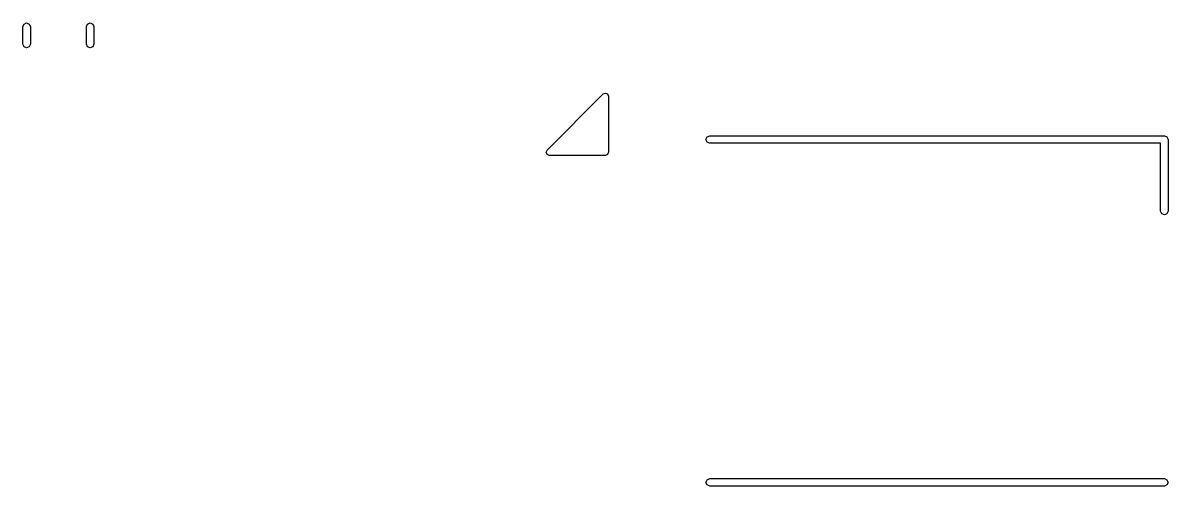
# Model space of a CAD drawing. Extents: x 77.2 to 130.8, y -95 to -37.4.
# Drawn here: x 77.2 to 95.59, y -58.62 to -51.2 of the extents above; entities that cross this region are included whole.
import ezdxf

# ---------------------------------------------------------------- set-up
doc = ezdxf.new("R2010")
doc.units = 0
doc.layers.add('BLACK', color=7, linetype='CONTINUOUS')

msp = doc.modelspace()

# ---------------------------------------------------------------- linework, layer by layer
at = {"layer": 'BLACK', "linetype": 'CONTINUOUS'}
for p, q in [((77.2042, -51.2552), (77.2218, -51.2128)), ((77.2042, -51.5364), (77.2042, -51.2552)), ((77.2218, -51.2128), (77.2642, -51.1952)), ((77.2642, -51.1952), (77.3067, -51.2128)), ((77.3067, -51.2128), (77.3242, -51.2552)), ((77.3242, -51.2552), (77.3242, -51.5364)), ((78.2242, -51.2552), (78.2418, -51.2128)), ((78.2242, -51.5364), (78.2242, -51.2552)), ((78.2418, -51.2128), (78.2842, -51.1952)), ((78.2842, -51.1952), (78.3267, -51.2128)), ((78.3267, -51.2128), (78.3442, -51.2552)), ((78.3442, -51.2552), (78.3442, -51.5364)), ((77.2218, -51.5788), (77.2042, -51.5364)), ((77.2642, -51.5964), (77.2218, -51.5788)), ((77.3067, -51.5788), (77.2642, -51.5964)), ((77.3242, -51.5364), (77.3067, -51.5788)), ((78.2418, -51.5788), (78.2242, -51.5364)), ((78.2842, -51.5964), (78.2418, -51.5788)), ((78.3267, -51.5788), (78.2842, -51.5964)), ((78.3442, -51.5364), (78.3267, -51.5788)), ((85.6201, -53.2342), (86.5201, -52.3342)), ((86.5201, -52.3342), (86.5555, -52.3195)), ((86.5555, -52.3195), (86.5908, -52.3342)), ((86.5908, -52.3342), (86.6055, -52.3695)), ((86.6055, -52.3695), (86.6055, -53.2695)), ((88.1705, -53.0645), (88.1881, -53.0221)), ((88.1881, -53.1069), (88.1705, -53.0645)), ((88.1881, -53.0221), (88.2305, -53.0045)), ((88.2305, -53.1245), (88.1881, -53.1069)), ((88.2305, -53.0045), (95.5305, -53.0045)), ((95.4705, -53.1245), (88.2305, -53.1245)), ((95.4705, -54.2145), (95.4705, -53.1245)), ((95.5305, -53.0045), (95.5729, -53.0221)), ((95.5729, -53.0221), (95.5905, -53.0645)), ((95.5905, -53.0645), (95.5905, -54.2145)), ((85.6055, -53.2695), (85.6201, -53.2342)), ((85.6201, -53.3049), (85.6055, -53.2695)), ((85.6555, -53.3195), (85.6201, -53.3049)), ((86.5555, -53.3195), (85.6555, -53.3195)), ((86.5908, -53.3049), (86.5555, -53.3195)), ((86.6055, -53.2695), (86.5908, -53.3049)), ((95.4881, -54.2569), (95.4705, -54.2145)), ((95.5905, -54.2145), (95.5729, -54.2569)), ((95.5305, -54.2745), (95.4881, -54.2569)), ((95.5729, -54.2569), (95.5305, -54.2745)), ((88.1705, -58.5645), (88.1881, -58.5221)), ((88.1881, -58.6069), (88.1705, -58.5645)), ((88.1881, -58.5221), (88.2305, -58.5045)), ((88.2305, -58.6245), (88.1881, -58.6069)), ((88.2305, -58.5045), (95.5305, -58.5045)), ((95.5305, -58.6245), (88.2305, -58.6245)), ((95.5305, -58.5045), (95.5729, -58.5221)), ((95.5729, -58.6069), (95.5305, -58.6245)), ((95.5729, -58.5221), (95.5905, -58.5645)), ((95.5905, -58.5645), (95.5729, -58.6069))]:
    msp.add_line(p, q, dxfattribs=at)

doc.saveas('drawing.dxf')
